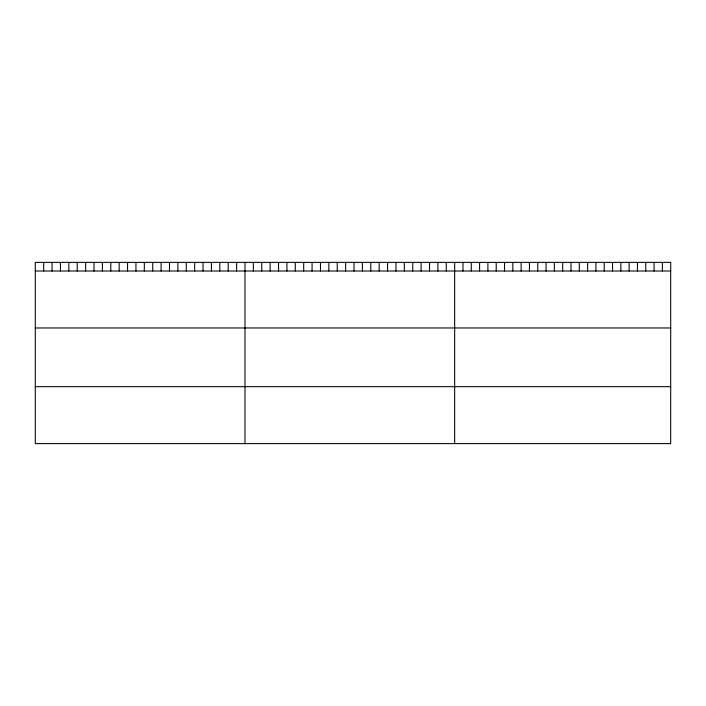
<?xml version="1.0" encoding="UTF-8"?>
<svg xmlns="http://www.w3.org/2000/svg" width="706" height="706" viewBox="0 0 706 706"><rect width="100%" height="100%" fill="white"/><g stroke="black" fill="none" stroke-linecap="round" stroke-linejoin="round"><path stroke-width="1.06" d="M670.7 271.007L670.7 443.624L35.3 443.624L35.3 262.376L670.7 262.376L670.7 271.007L35.3 271.007M35.3 327.972L670.7 327.972M35.3 386.659L670.7 386.659M662.387 262.376L662.387 271.007M654.083 262.376L654.083 271.007M645.769 262.376L645.769 271.007M637.465 262.376L637.465 271.007M629.152 262.376L629.152 271.007M620.848 262.376L620.848 271.007M612.534 262.376L612.534 271.007M604.23 262.376L604.23 271.007M595.917 262.376L595.917 271.007M587.613 262.376L587.613 271.007M579.299 262.376L579.299 271.007M570.995 262.376L570.995 271.007M562.682 262.376L562.682 271.007M554.369 262.376L554.369 271.007M546.065 262.376L546.065 271.007M537.751 262.376L537.751 271.007M529.447 262.376L529.447 271.007M521.134 262.376L521.134 271.007M512.83 262.376L512.83 271.007M504.516 262.376L504.516 271.007M496.212 262.376L496.212 271.007M487.899 262.376L487.899 271.007M479.595 262.376L479.595 271.007M471.281 262.376L471.281 271.007M462.977 262.376L462.977 271.007M454.664 262.376L454.664 443.624M446.28 262.376L446.28 271.007M437.888 262.376L437.888 271.007M429.504 262.376L429.504 271.007M421.111 262.376L421.111 271.007M412.728 262.376L412.728 271.007M404.344 262.376L404.344 271.007M395.951 262.376L395.951 271.007M387.568 262.376L387.568 271.007M379.175 262.376L379.175 271.007M370.791 262.376L370.791 271.007M362.407 262.376L362.407 271.007M354.015 262.376L354.015 271.007M345.631 262.376L345.631 271.007M337.239 262.376L337.239 271.007M328.855 262.376L328.855 271.007M320.471 262.376L320.471 271.007M312.078 262.376L312.078 271.007M303.695 262.376L303.695 271.007M295.302 262.376L295.302 271.007M286.918 262.376L286.918 271.007M278.535 262.376L278.535 271.007M270.142 262.376L270.142 271.007M261.758 262.376L261.758 271.007M253.366 262.376L253.366 271.007M244.982 262.376L244.982 443.624M236.598 262.376L236.598 271.007M228.206 262.376L228.206 271.007M219.822 262.376L219.822 271.007M211.429 262.376L211.429 271.007M203.046 262.376L203.046 271.007M194.662 262.376L194.662 271.007M186.269 262.376L186.269 271.007M177.886 262.376L177.886 271.007M169.493 262.376L169.493 271.007M161.109 262.376L161.109 271.007M152.725 262.376L152.725 271.007M144.333 262.376L144.333 271.007M135.949 262.376L135.949 271.007M127.557 262.376L127.557 271.007M119.173 262.376L119.173 271.007M110.789 262.376L110.789 271.007M102.396 262.376L102.396 271.007M94.013 262.376L94.013 271.007M85.62 262.376L85.62 271.007M77.236 262.376L77.236 271.007M68.853 262.376L68.853 271.007M60.46 262.376L60.46 271.007M52.076 262.376L52.076 271.007M43.684 262.376L43.684 271.007"/></g></svg>
